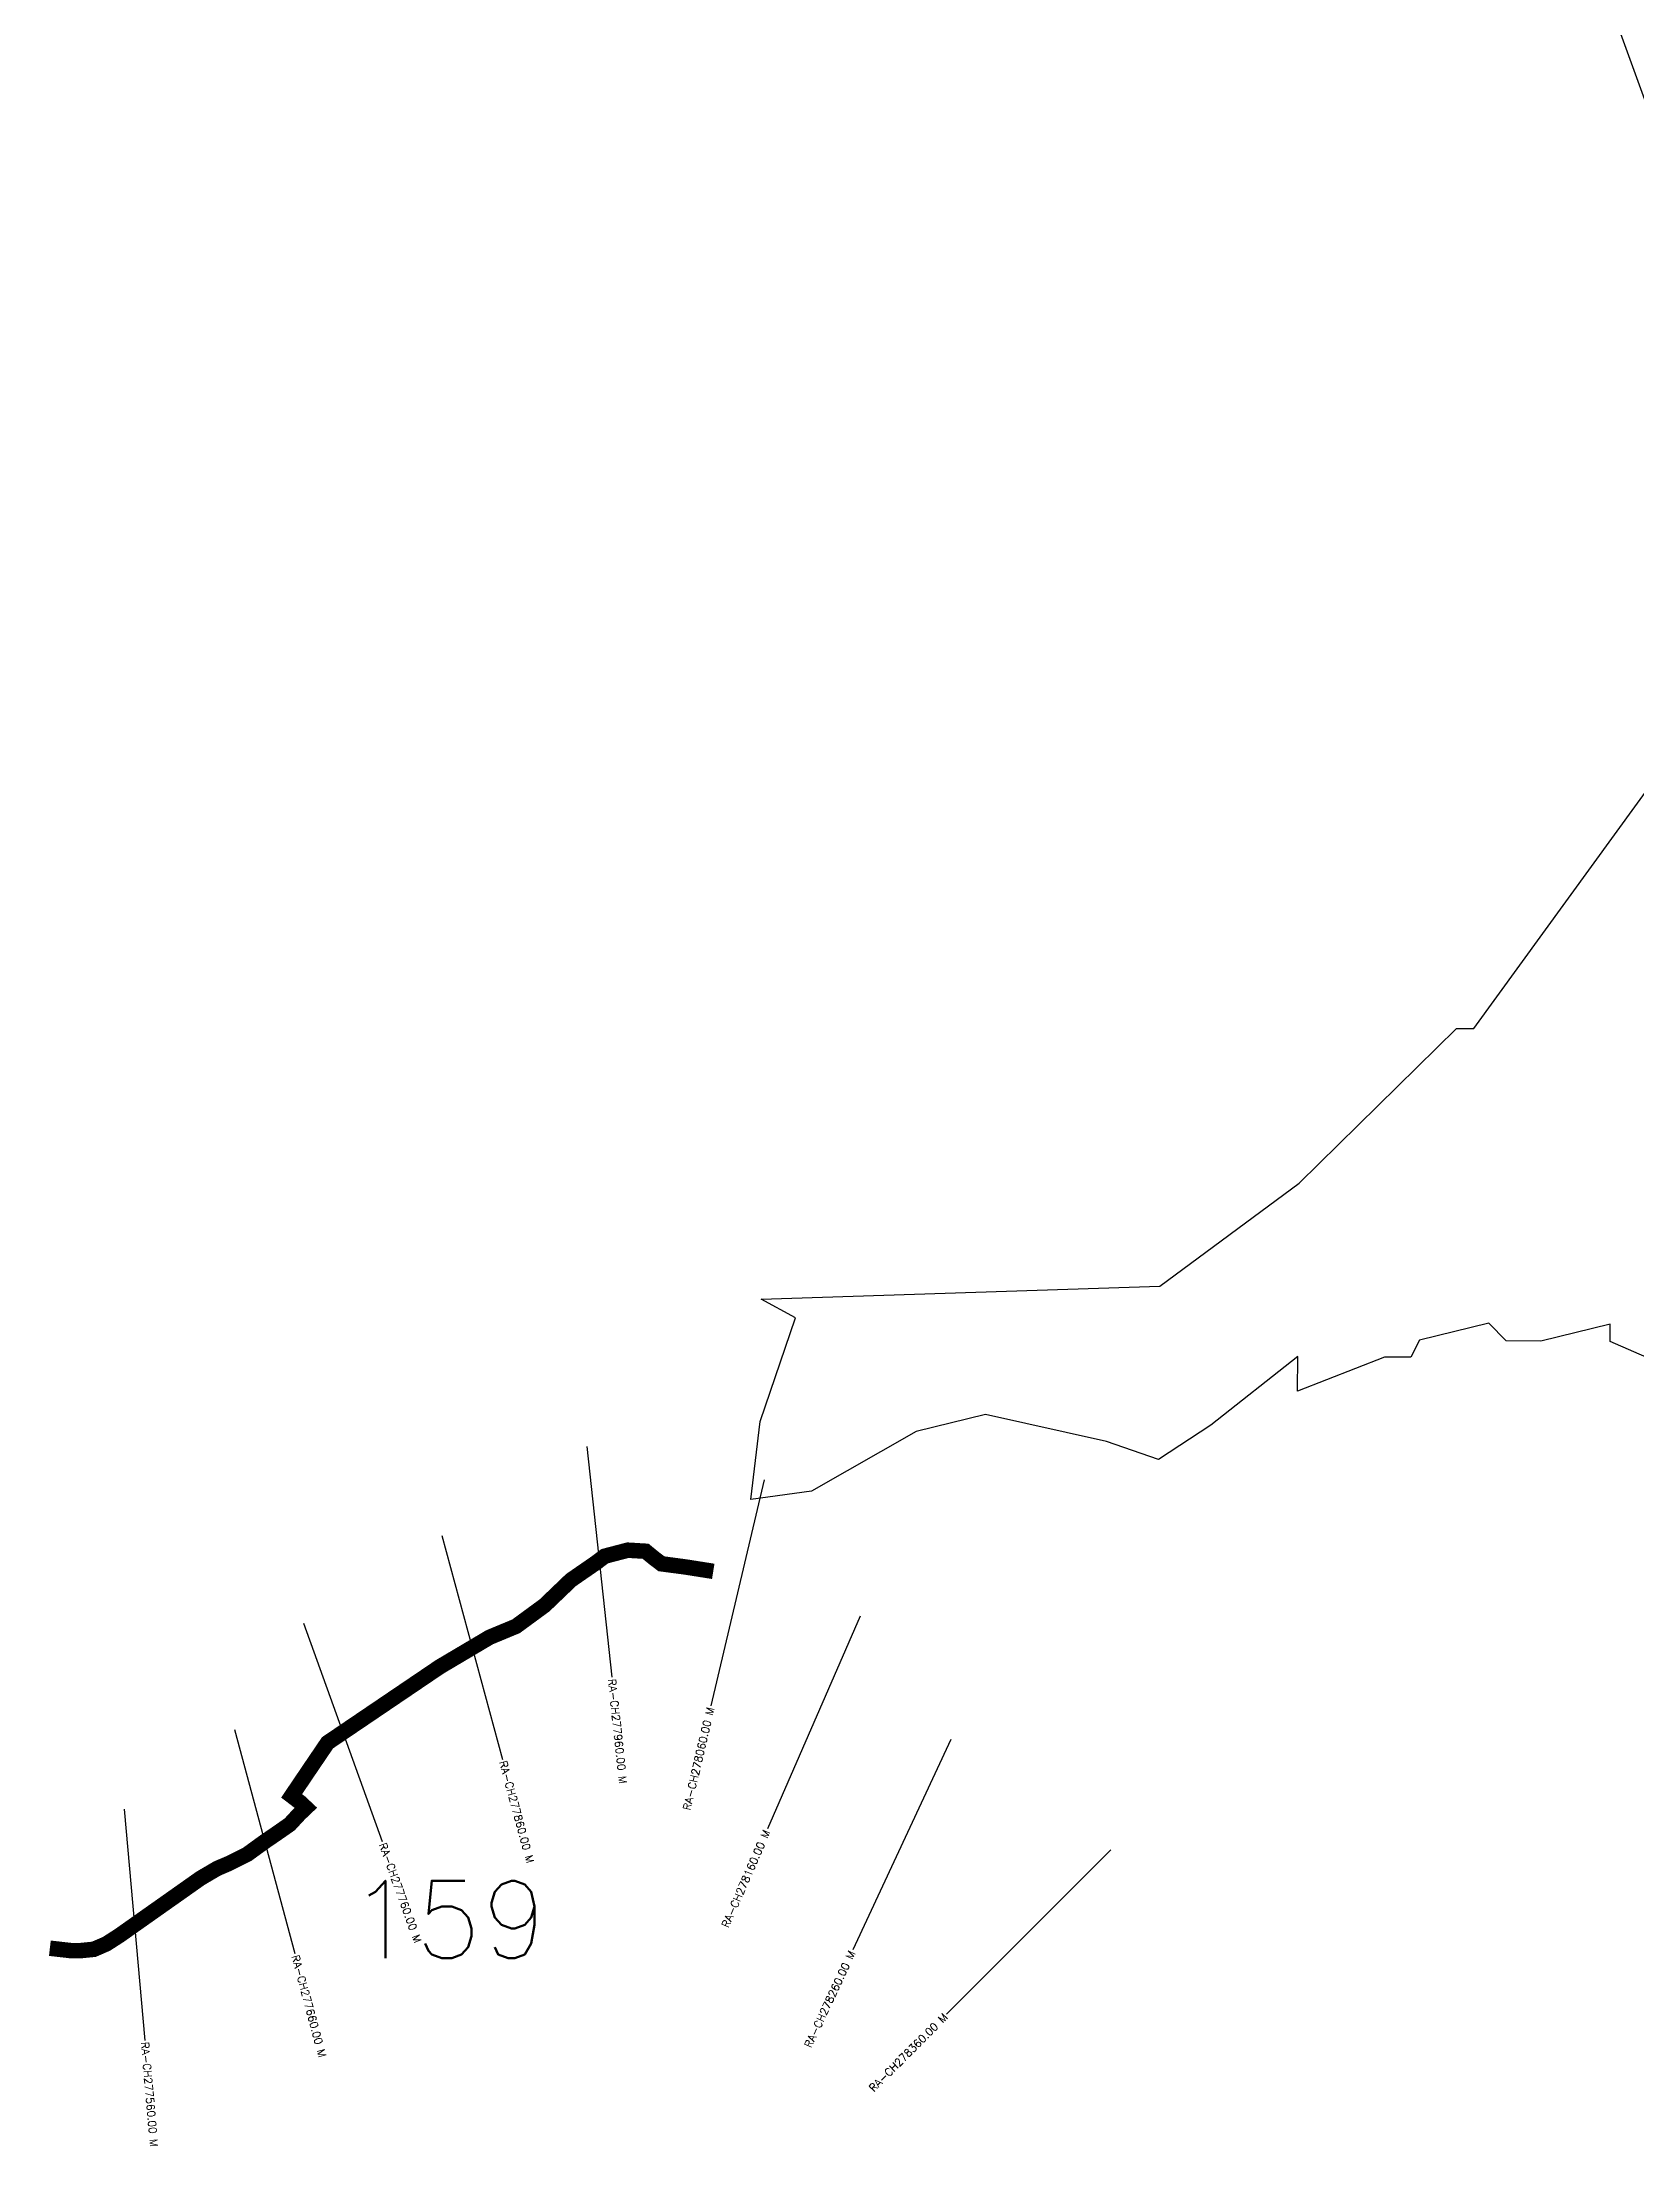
# Model space of a CAD drawing. Header units: metres. Extents: x 281485 to 287357, y 2025748 to 2031196.
# Drawn here: x 284411 to 285441, y 2025756 to 2027116 of the extents above; entities that cross this region are included whole.
import ezdxf
from ezdxf.enums import TextEntityAlignment as Align

# ---------------------------------------------------------------- set-up
doc = ezdxf.new("R2010")
doc.units = ezdxf.units.M
for name, color, linetype in [('ARTIFICIALLY PROTECTED', 4, 'Continuous'), ('CS', 134, 'Continuous'), ('CSMark', 6, 'Continuous')]:
    doc.layers.add(name, color=color, linetype=linetype)
doc.styles.get("Standard").update_dxf_attribs({"font": 'simplex.shx'})

msp = doc.modelspace()

# ---------------------------------------------------------------- linework, layer by layer
at = {"color": 6, "flags": 128}
for points in [[(285495.9, 2026942), (285408.1, 2027183.4)], [(285462.6, 2026259.2), (285423.6, 2026276.3), (285423.7, 2026287.5), (285378.8, 2026276.6), (285356.4, 2026276.8), (285345.3, 2026288.1), (285300.4, 2026277.2), (285294.8, 2026266.2), (285277.9, 2026266.2), (285221.7, 2026244.2), (285221.9, 2026266.6), (285165.6, 2026222.3), (285131.8, 2026200.1), (285098.3, 2026211.6), (285020.1, 2026229), (284975.2, 2026218.1), (284907.7, 2026179.5), (284868.5, 2026174.2), (284874.5, 2026224.5), (284897.4, 2026291.5), (284875.1, 2026303.6), (285132.7, 2026312.1), (285222.8, 2026378.6), (285324.4, 2026478.6), (285335.5, 2026478.5), (285561.9, 2026790.3)]]:
    msp.add_lwpolyline(points, dxfattribs=at)
at = {"layer": 'ARTIFICIALLY PROTECTED', "const_width": 10, "flags": 128}
msp.add_lwpolyline([(284415.6, 2025884.1), (284429.6, 2025882.5), (284435, 2025882.5), (284444, 2025883.4), (284452.1, 2025886.9), (284460.5, 2025892.3), (284512.9, 2025929.3), (284523.8, 2025935.7), (284531.1, 2025938.8), (284543.1, 2025944.8), (284553.7, 2025952.5), (284563.9, 2025959.5), (284570.6, 2025964.2), (284576.8, 2025970.9), (284581, 2025974.9), (284577.4, 2025978.3), (284571.8, 2025982.6), (284584.5, 2026001.4), (284595, 2026016.9), (284667.5, 2026066), (284699.7, 2026085.1), (284716.8, 2026092.2), (284735.2, 2026105.7), (284752.3, 2026122.1), (284768.8, 2026133.5), (284774.1, 2026137.5), (284789, 2026141.4), (284790.5, 2026141.3), (284800.5, 2026140.7), (284805.6, 2026136.5), (284810.7, 2026132.6), (284826.5, 2026130.5), (284844.2, 2026127.7)], dxfattribs=at)
at = {"layer": 'CS'}
for p, q in [((284762.5, 2026208.4), (284778.6, 2026059.2)), ((284877, 2026186.8), (284842.7, 2026040.7)), ((284668.8, 2026150.8), (284708, 2026006)), ((284579.5, 2026094.2), (284630.2, 2025953)), ((284939.2, 2026098.7), (284879.3, 2025961.2)), ((284534.8, 2026025.4), (284573.8, 2025880.6)), ((284997.6, 2026019), (284934.3, 2025883)), ((284463.7, 2025974), (284476.9, 2025824.5)), ((285101, 2025947.6), (284995, 2025841.5))]:
    msp.add_line(p, q, dxfattribs=at)

# ---------------------------------------------------------------- texts
at = {"insert": (284608.8, 2025927.7), "char_height": 50, "attachment_point": 1}
msp.add_mtext_dynamic_manual_height_columns('159', width=84.374, gutter_width=1, heights=[74.2], dxfattribs=at)
at = {"layer": 'CSMark'}
for s, rotation, p in [('RA-CH277960.00 M', 276.1537, (284778.7, 2026058.2)), ('RA-CH277860.00 M', 285.1717, (284708.3, 2026005.1)), ('RA-CH277760.00 M', 289.7379, (284630.5, 2025952)), ('RA-CH277660.00 M', 285.0718, (284574.1, 2025879.6)), ('RA-CH277560.00 M', 275.0444, (284477, 2025823.6))]:
    msp.add_text(s, height=5, rotation=rotation, dxfattribs=at).set_placement(p, align=Align.MIDDLE_LEFT)
for s, rotation, p in [('RA-CH278060.00 M', 76.7932, (284842.5, 2026039.8)), ('RA-CH278160.00 M', 66.4525, (284878.9, 2025960.3)), ('RA-CH278260.00 M', 65.0403, (284933.9, 2025882.1)), ('RA-CH278360.00 M', 45.0216, (284994.3, 2025840.8))]:
    msp.add_text(s, height=5, rotation=rotation, dxfattribs=at).set_placement(p, align=Align.MIDDLE_RIGHT)

doc.saveas('drawing.dxf')
